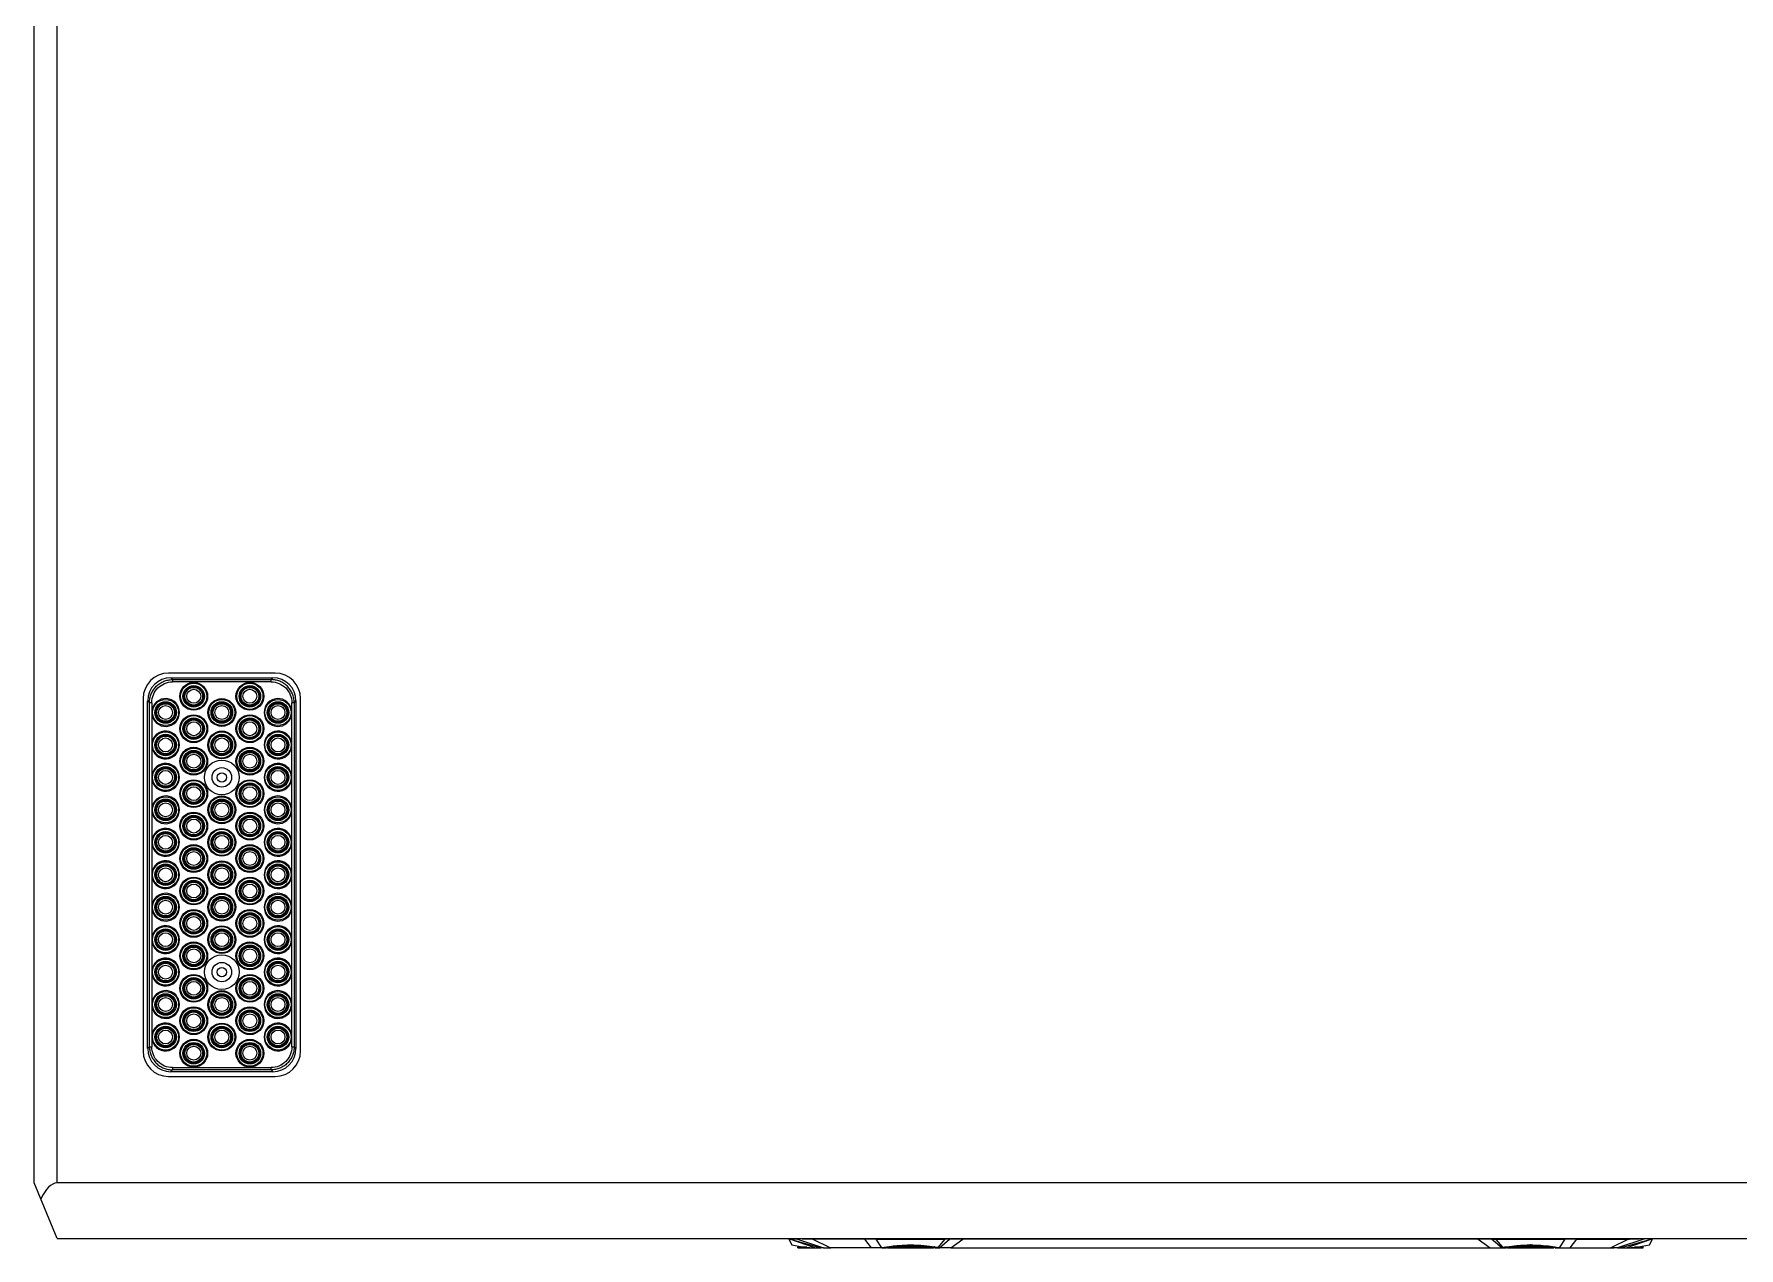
# Model space of a CAD drawing. Header units: millimetres. Extents: x 0 to 4009, y 0 to 2835.
# Drawn here: x 856.4 to 1224.2, y 1841.5 to 2103.3 of the extents above; entities that cross this region are included whole.
import ezdxf

# ---------------------------------------------------------------- set-up
doc = ezdxf.new("R2010")
doc.units = ezdxf.units.MM
doc.layers.get('0').update_dxf_attribs({"lineweight": 13})

msp = doc.modelspace()

# ---------------------------------------------------------------- linework, layer by layer
for p, q in [((856.36, 1855.49), (856.36, 2624.49)), ((861.36, 1855.49), (861.36, 2624.49)), ((908.36, 1965.49), (885.36, 1965.49)), ((886.24, 1964.09), (885.84, 1964.49)), ((885.84, 1964.49), (907.88, 1964.49)), ((907.88, 1964.49), (907.48, 1964.09)), ((886.24, 1964.09), (907.48, 1964.09)), ((886.24, 1964.09), (886.24, 1963.6)), ((907.48, 1963.6), (886.24, 1963.6)), ((907.48, 1963.6), (907.48, 1964.09)), ((879.86, 1959.99), (879.86, 1883.99)), ((880.86, 1959.51), (881.26, 1959.11)), ((880.86, 1884.47), (880.86, 1959.51)), ((881.75, 1959.11), (881.26, 1959.11)), ((881.26, 1884.87), (881.26, 1959.11)), ((881.75, 1959.11), (881.75, 1957.34)), ((912.46, 1959.11), (911.96, 1959.11)), ((911.96, 1957.34), (911.96, 1959.11)), ((912.46, 1959.11), (912.86, 1959.51)), ((912.46, 1959.11), (912.46, 1884.87)), ((912.86, 1959.51), (912.86, 1884.47)), ((913.86, 1883.99), (913.86, 1959.99)), ((881.75, 1956.65), (881.75, 1950.34)), ((911.96, 1950.34), (911.96, 1956.65)), ((881.75, 1949.65), (881.75, 1943.34)), ((911.96, 1943.34), (911.96, 1949.65)), ((881.75, 1942.65), (881.75, 1936.34)), ((911.96, 1936.34), (911.96, 1942.65)), ((881.75, 1935.65), (881.75, 1929.34)), ((911.96, 1929.34), (911.96, 1935.65)), ((881.75, 1928.65), (881.75, 1922.34)), ((911.96, 1922.34), (911.96, 1928.65)), ((881.75, 1921.65), (881.75, 1915.34)), ((911.96, 1915.34), (911.96, 1921.65)), ((881.75, 1914.65), (881.75, 1908.34)), ((911.96, 1908.34), (911.96, 1914.65)), ((881.75, 1907.65), (881.75, 1901.34)), ((911.96, 1901.34), (911.96, 1907.65)), ((881.75, 1900.65), (881.75, 1894.34)), ((911.96, 1894.34), (911.96, 1900.65)), ((881.75, 1893.65), (881.75, 1887.34)), ((911.96, 1887.34), (911.96, 1893.65)), ((881.26, 1884.87), (880.86, 1884.47)), ((881.26, 1884.87), (881.75, 1884.87)), ((881.75, 1886.65), (881.75, 1884.87)), ((911.96, 1884.87), (911.96, 1886.65)), ((911.96, 1884.87), (912.46, 1884.87)), ((912.86, 1884.47), (912.46, 1884.87)), ((885.84, 1879.49), (886.24, 1879.89)), ((886.24, 1880.39), (907.48, 1880.39)), ((886.24, 1880.39), (886.24, 1879.89)), ((907.48, 1879.89), (886.24, 1879.89)), ((907.48, 1879.89), (907.48, 1880.39)), ((907.48, 1879.89), (907.88, 1879.49)), ((885.36, 1878.49), (908.36, 1878.49)), ((907.88, 1879.49), (885.84, 1879.49)), ((861.36, 1843.49), (856.36, 1855.49)), ((1363.36, 1855.49), (861.36, 1855.49)), ((861.36, 1843.49), (1363.36, 1843.49)), ((1019.17, 1843.4), (1019.17, 1843.4)), ((1019.17, 1843.4), (1019.82, 1842.13)), ((1019.36, 1843.36), (1019.44, 1843.38)), ((1019.44, 1843.38), (1019.46, 1843.39)), ((1024.82, 1841.52), (1019.44, 1843.38)), ((1019.46, 1843.39), (1026.13, 1841.49)), ((1019.46, 1843.39), (1019.46, 1843.39)), ((1020.84, 1843.41), (1026.71, 1841.49)), ((1024.32, 1843.39), (1024.11, 1843.39)), ((1035.52, 1843.4), (1024.32, 1843.39)), ((1028.12, 1841.49), (1024.32, 1843.39)), ((1035.52, 1843.4), (1036.95, 1841.5)), ((1039.26, 1841.52), (1038.02, 1843.38)), ((1051.41, 1841.56), (1052.97, 1843.37)), ((1051.7, 1841.51), (1053.9, 1843.38)), ((1053.9, 1843.38), (1052.97, 1843.37)), ((1054.18, 1841.49), (1056.75, 1843.39)), ((1167.96, 1843.39), (1056.75, 1843.39)), ((1167.96, 1843.39), (1170.54, 1841.49)), ((1173.02, 1841.51), (1170.82, 1843.38)), ((1170.82, 1843.38), (1171.75, 1843.37)), ((1173.31, 1841.56), (1171.75, 1843.37)), ((1185.46, 1841.52), (1186.7, 1843.38)), ((1187.77, 1841.5), (1189.2, 1843.4)), ((1189.2, 1843.4), (1200.4, 1843.39)), ((1200.4, 1843.39), (1196.59, 1841.49)), ((1203.88, 1843.41), (1198, 1841.49)), ((1198.59, 1841.49), (1205.26, 1843.39)), ((1199.9, 1841.52), (1205.28, 1843.38)), ((1204.9, 1842.13), (1205.55, 1843.4)), ((1205.26, 1843.39), (1205.25, 1843.39)), ((1205.26, 1843.39), (1205.28, 1843.38)), ((1205.55, 1843.4), (1205.55, 1843.4)), ((1021.36, 1841.85), (1021.15, 1841.64)), ((1023.06, 1841.64), (1021.15, 1841.64)), ((1021.15, 1841.49), (1021.15, 1841.64)), ((1021.15, 1841.49), (1024.82, 1841.49)), ((1026.71, 1841.49), (1026.13, 1841.49)), ((1027.5, 1841.49), (1028.25, 1841.49)), ((1028.32, 1841.49), (1028.12, 1841.49)), ((1037.48, 1841.49), (1036.95, 1841.49)), ((1039.26, 1841.49), (1040.15, 1841.49)), ((1040.15, 1841.49), (1040.44, 1841.54)), ((1040.33, 1841.52), (1040.48, 1841.54)), ((1040.44, 1841.54), (1040.46, 1841.54)), ((1040.48, 1841.49), (1040.48, 1841.55)), ((1040.48, 1841.49), (1050.41, 1841.49)), ((1049.75, 1841.64), (1041.15, 1841.64)), ((1045.4, 1842.13), (1045.45, 1842.13)), ((1050.41, 1841.49), (1050.41, 1841.55)), ((1050.44, 1841.54), (1050.46, 1841.54)), ((1050.75, 1841.49), (1050.57, 1841.52)), ((1050.75, 1841.49), (1051.7, 1841.49)), ((1054.18, 1841.49), (1053.46, 1841.49)), ((1054.18, 1841.49), (1170.54, 1841.49)), ((1170.54, 1841.49), (1171.26, 1841.49)), ((1173.02, 1841.49), (1173.97, 1841.49)), ((1174.15, 1841.52), (1173.97, 1841.49)), ((1174.28, 1841.54), (1174.26, 1841.54)), ((1174.3, 1841.49), (1174.3, 1841.55)), ((1174.3, 1841.49), (1184.23, 1841.49)), ((1183.57, 1841.64), (1174.97, 1841.64)), ((1184.23, 1841.49), (1184.23, 1841.55)), ((1184.38, 1841.52), (1184.24, 1841.54)), ((1184.28, 1841.54), (1184.26, 1841.54)), ((1184.57, 1841.49), (1184.28, 1841.54)), ((1184.57, 1841.49), (1185.46, 1841.49)), ((1187.24, 1841.49), (1187.77, 1841.49)), ((1196.4, 1841.49), (1196.59, 1841.49)), ((1196.59, 1841.49), (1197.22, 1841.49)), ((1197.22, 1841.49), (1196.59, 1841.49)), ((1198, 1841.49), (1197.22, 1841.49)), ((1198, 1841.49), (1198.58, 1841.49)), ((1198.58, 1841.49), (1198.59, 1841.49)), ((1199.74, 1841.49), (1203.56, 1841.49)), ((1203.56, 1841.64), (1201.66, 1841.64)), ((1203.35, 1841.85), (1203.56, 1841.64)), ((1203.56, 1841.49), (1203.56, 1841.64))]:
    msp.add_line(p, q)
for centre, radius in [((890.8, 1960.49), 3), ((890.8, 1960.49), 2.82), ((890.8, 1960.49), 2.32), ((890.8, 1960.49), 2.1), ((890.8, 1960.49), 1.9), ((890.8, 1960.49), 1.5), ((902.92, 1960.49), 3), ((902.92, 1960.49), 2.82), ((902.92, 1960.49), 2.32), ((902.92, 1960.49), 2.1), ((902.92, 1960.49), 1.9), ((902.92, 1960.49), 1.5), ((884.73, 1956.99), 2.82), ((884.73, 1956.99), 2.32), ((884.73, 1956.99), 2.1), ((884.73, 1956.99), 1.9), ((884.73, 1956.99), 1.5), ((896.86, 1956.99), 3), ((896.86, 1956.99), 2.82), ((896.86, 1956.99), 2.32), ((896.86, 1956.99), 2.1), ((896.86, 1956.99), 1.9), ((896.86, 1956.99), 1.5), ((908.98, 1956.99), 2.82), ((908.98, 1956.99), 2.32), ((908.98, 1956.99), 2.1), ((908.98, 1956.99), 1.9), ((908.98, 1956.99), 1.5), ((890.8, 1953.49), 3), ((890.8, 1953.49), 2.82), ((890.8, 1953.49), 2.32), ((890.8, 1953.49), 2.1), ((890.8, 1953.49), 1.9), ((890.8, 1953.49), 1.5), ((902.92, 1953.49), 3), ((902.92, 1953.49), 2.82), ((902.92, 1953.49), 2.32), ((902.92, 1953.49), 2.1), ((902.92, 1953.49), 1.9), ((902.92, 1953.49), 1.5), ((884.73, 1949.99), 2.82), ((884.73, 1949.99), 2.32), ((884.73, 1949.99), 2.1), ((884.73, 1949.99), 1.9), ((884.73, 1949.99), 1.5), ((896.86, 1949.99), 3), ((896.86, 1949.99), 2.82), ((896.86, 1949.99), 2.32), ((896.86, 1949.99), 2.1), ((896.86, 1949.99), 1.9), ((896.86, 1949.99), 1.5), ((908.98, 1949.99), 2.82), ((908.98, 1949.99), 2.32), ((908.98, 1949.99), 2.1), ((908.98, 1949.99), 1.9), ((908.98, 1949.99), 1.5), ((890.8, 1946.49), 3), ((890.8, 1946.49), 2.82), ((890.8, 1946.49), 2.32), ((890.8, 1946.49), 2.1), ((890.8, 1946.49), 1.9), ((890.8, 1946.49), 1.5), ((896.86, 1942.99), 3.75), ((902.92, 1946.49), 3), ((902.92, 1946.49), 2.82), ((902.92, 1946.49), 2.32), ((902.92, 1946.49), 2.1), ((902.92, 1946.49), 1.9), ((902.92, 1946.49), 1.5), ((884.73, 1942.99), 2.82), ((884.73, 1942.99), 2.32), ((884.73, 1942.99), 2.1), ((884.73, 1942.99), 1.9), ((884.73, 1942.99), 1.5), ((890.8, 1939.49), 3), ((890.8, 1939.49), 2.82), ((896.86, 1942.99), 2.1), ((896.86, 1942.99), 1), ((902.92, 1939.49), 3), ((902.92, 1939.49), 2.82), ((908.98, 1942.99), 2.82), ((908.98, 1942.99), 2.32), ((908.98, 1942.99), 2.1), ((908.98, 1942.99), 1.9), ((908.98, 1942.99), 1.5), ((884.73, 1935.99), 2.82), ((890.8, 1939.49), 2.32), ((890.8, 1939.49), 2.1), ((890.8, 1939.49), 1.9), ((890.8, 1939.49), 1.5), ((896.86, 1935.99), 3), ((896.86, 1935.99), 2.82), ((902.92, 1939.49), 2.32), ((902.92, 1939.49), 2.1), ((902.92, 1939.49), 1.9), ((902.92, 1939.49), 1.5), ((908.98, 1935.99), 2.82), ((884.73, 1935.99), 2.32), ((884.73, 1935.99), 2.1), ((884.73, 1935.99), 1.9), ((884.73, 1935.99), 1.5), ((890.8, 1932.49), 3), ((890.8, 1932.49), 2.82), ((896.86, 1935.99), 2.32), ((896.86, 1935.99), 2.1), ((896.86, 1935.99), 1.9), ((896.86, 1935.99), 1.5), ((902.92, 1932.49), 3), ((902.92, 1932.49), 2.82), ((908.98, 1935.99), 2.32), ((908.98, 1935.99), 2.1), ((908.98, 1935.99), 1.9), ((908.98, 1935.99), 1.5), ((884.73, 1928.99), 2.82), ((884.73, 1928.99), 2.32), ((890.8, 1932.49), 2.32), ((890.8, 1932.49), 2.1), ((890.8, 1932.49), 1.9), ((890.8, 1932.49), 1.5), ((896.86, 1928.99), 3), ((896.86, 1928.99), 2.82), ((896.86, 1928.99), 2.32), ((902.92, 1932.49), 2.32), ((902.92, 1932.49), 2.1), ((902.92, 1932.49), 1.9), ((902.92, 1932.49), 1.5), ((908.98, 1928.99), 2.82), ((908.98, 1928.99), 2.32), ((884.73, 1928.99), 2.1), ((884.73, 1928.99), 1.9), ((884.73, 1928.99), 1.5), ((890.8, 1925.49), 3), ((890.8, 1925.49), 2.82), ((890.8, 1925.49), 2.32), ((890.8, 1925.49), 2.1), ((896.86, 1928.99), 2.1), ((896.86, 1928.99), 1.9), ((896.86, 1928.99), 1.5), ((902.92, 1925.49), 3), ((902.92, 1925.49), 2.82), ((902.92, 1925.49), 2.32), ((902.92, 1925.49), 2.1), ((908.98, 1928.99), 2.1), ((908.98, 1928.99), 1.9), ((908.98, 1928.99), 1.5), ((884.73, 1921.99), 2.82), ((884.73, 1921.99), 2.32), ((884.73, 1921.99), 2.1), ((884.73, 1921.99), 1.9), ((890.8, 1925.49), 1.9), ((890.8, 1925.49), 1.5), ((896.86, 1921.99), 3), ((896.86, 1921.99), 2.82), ((896.86, 1921.99), 2.32), ((896.86, 1921.99), 2.1), ((896.86, 1921.99), 1.9), ((902.92, 1925.49), 1.9), ((902.92, 1925.49), 1.5), ((908.98, 1921.99), 2.82), ((908.98, 1921.99), 2.32), ((908.98, 1921.99), 2.1), ((908.98, 1921.99), 1.9), ((884.73, 1921.99), 1.5), ((890.8, 1918.49), 3), ((890.8, 1918.49), 2.82), ((890.8, 1918.49), 2.32), ((890.8, 1918.49), 2.1), ((890.8, 1918.49), 1.9), ((896.86, 1921.99), 1.5), ((902.92, 1918.49), 3), ((902.92, 1918.49), 2.82), ((902.92, 1918.49), 2.32), ((902.92, 1918.49), 2.1), ((902.92, 1918.49), 1.9), ((908.98, 1921.99), 1.5), ((884.73, 1914.99), 2.82), ((884.73, 1914.99), 2.32), ((884.73, 1914.99), 2.1), ((884.73, 1914.99), 1.9), ((884.73, 1914.99), 1.5), ((890.8, 1918.49), 1.5), ((896.86, 1914.99), 3), ((896.86, 1914.99), 2.82), ((896.86, 1914.99), 2.32), ((896.86, 1914.99), 2.1), ((896.86, 1914.99), 1.9), ((896.86, 1914.99), 1.5), ((902.92, 1918.49), 1.5), ((908.98, 1914.99), 2.82), ((908.98, 1914.99), 2.32), ((908.98, 1914.99), 2.1), ((908.98, 1914.99), 1.9), ((908.98, 1914.99), 1.5), ((890.8, 1911.49), 3), ((890.8, 1911.49), 2.82), ((890.8, 1911.49), 2.32), ((890.8, 1911.49), 2.1), ((890.8, 1911.49), 1.9), ((890.8, 1911.49), 1.5), ((902.92, 1911.49), 3), ((902.92, 1911.49), 2.82), ((902.92, 1911.49), 2.32), ((902.92, 1911.49), 2.1), ((902.92, 1911.49), 1.9), ((902.92, 1911.49), 1.5), ((884.73, 1907.99), 2.82), ((884.73, 1907.99), 2.32), ((884.73, 1907.99), 2.1), ((884.73, 1907.99), 1.9), ((884.73, 1907.99), 1.5), ((896.86, 1907.99), 3), ((896.86, 1907.99), 2.82), ((896.86, 1907.99), 2.32), ((896.86, 1907.99), 2.1), ((896.86, 1907.99), 1.9), ((896.86, 1907.99), 1.5), ((908.98, 1907.99), 2.82), ((908.98, 1907.99), 2.32), ((908.98, 1907.99), 2.1), ((908.98, 1907.99), 1.9), ((908.98, 1907.99), 1.5), ((890.8, 1904.49), 3), ((890.8, 1904.49), 2.82), ((890.8, 1904.49), 2.32), ((890.8, 1904.49), 2.1), ((890.8, 1904.49), 1.9), ((890.8, 1904.49), 1.5), ((902.92, 1904.49), 3), ((902.92, 1904.49), 2.82), ((902.92, 1904.49), 2.32), ((902.92, 1904.49), 2.1), ((902.92, 1904.49), 1.9), ((902.92, 1904.49), 1.5), ((884.73, 1900.99), 2.82), ((884.73, 1900.99), 2.32), ((884.73, 1900.99), 2.1), ((884.73, 1900.99), 1.9), ((884.73, 1900.99), 1.5), ((896.86, 1900.99), 3.75), ((896.86, 1900.99), 2.1), ((896.86, 1900.99), 1), ((908.98, 1900.99), 2.82), ((908.98, 1900.99), 2.32), ((908.98, 1900.99), 2.1), ((908.98, 1900.99), 1.9), ((908.98, 1900.99), 1.5), ((890.8, 1897.49), 3), ((890.8, 1897.49), 2.82), ((890.8, 1897.49), 2.32), ((890.8, 1897.49), 2.1), ((890.8, 1897.49), 1.9), ((890.8, 1897.49), 1.5), ((902.92, 1897.49), 3), ((902.92, 1897.49), 2.82), ((902.92, 1897.49), 2.32), ((902.92, 1897.49), 2.1), ((902.92, 1897.49), 1.9), ((902.92, 1897.49), 1.5), ((884.73, 1893.99), 2.82), ((884.73, 1893.99), 2.32), ((884.73, 1893.99), 2.1), ((884.73, 1893.99), 1.9), ((884.73, 1893.99), 1.5), ((896.86, 1893.99), 3), ((896.86, 1893.99), 2.82), ((896.86, 1893.99), 2.32), ((896.86, 1893.99), 2.1), ((896.86, 1893.99), 1.9), ((896.86, 1893.99), 1.5), ((908.98, 1893.99), 2.82), ((908.98, 1893.99), 2.32), ((908.98, 1893.99), 2.1), ((908.98, 1893.99), 1.9), ((908.98, 1893.99), 1.5), ((890.8, 1890.49), 3), ((890.8, 1890.49), 2.82), ((890.8, 1890.49), 2.32), ((890.8, 1890.49), 2.1), ((890.8, 1890.49), 1.9), ((890.8, 1890.49), 1.5), ((902.92, 1890.49), 3), ((902.92, 1890.49), 2.82), ((902.92, 1890.49), 2.32), ((902.92, 1890.49), 2.1), ((902.92, 1890.49), 1.9), ((902.92, 1890.49), 1.5), ((884.73, 1886.99), 2.82), ((884.73, 1886.99), 2.32), ((884.73, 1886.99), 2.1), ((884.73, 1886.99), 1.9), ((884.73, 1886.99), 1.5), ((896.86, 1886.99), 3), ((896.86, 1886.99), 2.82), ((896.86, 1886.99), 2.32), ((896.86, 1886.99), 2.1), ((896.86, 1886.99), 1.9), ((896.86, 1886.99), 1.5), ((908.98, 1886.99), 2.82), ((908.98, 1886.99), 2.32), ((908.98, 1886.99), 2.1), ((908.98, 1886.99), 1.9), ((908.98, 1886.99), 1.5), ((890.8, 1883.49), 3), ((890.8, 1883.49), 2.82), ((890.8, 1883.49), 2.32), ((890.8, 1883.49), 2.1), ((890.8, 1883.49), 1.9), ((890.8, 1883.49), 1.5), ((902.92, 1883.49), 3), ((902.92, 1883.49), 2.82), ((902.92, 1883.49), 2.32), ((902.92, 1883.49), 2.1), ((902.92, 1883.49), 1.9), ((902.92, 1883.49), 1.5)]:
    msp.add_circle(centre, radius)
for centre, radius, start, end in [((885.36, 1959.99), 5.5, 90, 180), ((908.36, 1959.99), 5.5, 0, 90), ((884.74, 1956.99), 3, 173.3858, 186.6142), ((884.73, 1956.99), 3, 186.6138, 173.3862), ((908.98, 1956.99), 3, 6.6138, 353.3862), ((908.98, 1956.99), 3, 353.3858, 6.6142), ((884.74, 1949.99), 3, 173.3858, 186.6142), ((884.73, 1949.99), 3, 186.6138, 173.3862), ((908.98, 1949.99), 3, 6.6138, 353.3862), ((908.98, 1949.99), 3, 353.3858, 6.6142), ((884.73, 1942.99), 3, 186.6138, 173.3862), ((908.98, 1942.99), 3, 6.6138, 353.3862), ((884.74, 1942.99), 3, 173.3858, 186.6142), ((908.98, 1942.99), 3, 353.3858, 6.6142), ((884.73, 1935.99), 3, 186.6138, 173.3862), ((908.98, 1935.99), 3, 6.6138, 353.3862), ((884.74, 1935.99), 3, 173.3858, 186.6142), ((908.98, 1935.99), 3, 353.3858, 6.6142), ((884.73, 1928.99), 3, 186.6138, 173.3862), ((908.98, 1928.99), 3, 6.6138, 353.3862), ((884.74, 1928.99), 3, 173.3858, 186.6142), ((908.98, 1928.99), 3, 353.3858, 6.6142), ((884.73, 1921.99), 3, 186.6138, 173.3862), ((908.98, 1921.99), 3, 6.6138, 353.3862), ((884.74, 1921.99), 3, 173.3855, 179.9938), ((884.74, 1921.99), 3, 180.0062, 186.6145), ((908.98, 1921.99), 3, 0.0062, 6.6145), ((908.98, 1921.99), 3, 353.3855, 359.9938), ((884.73, 1914.99), 3, 186.6138, 173.3862), ((908.98, 1914.99), 3, 6.6138, 353.3862), ((884.74, 1914.99), 3, 173.3858, 186.6142), ((908.98, 1914.99), 3, 353.3858, 6.6142), ((884.73, 1907.99), 3, 186.6138, 173.3862), ((908.98, 1907.99), 3, 6.6138, 353.3862), ((884.74, 1907.99), 3, 173.3858, 186.6142), ((908.98, 1907.99), 3, 353.3858, 6.6142), ((884.73, 1900.99), 3, 186.6138, 173.3862), ((908.98, 1900.99), 3, 6.6138, 353.3862), ((884.74, 1900.99), 3, 173.3858, 186.6142), ((908.98, 1900.99), 3, 353.3858, 6.6142), ((884.73, 1893.99), 3, 186.6138, 173.3862), ((908.98, 1893.99), 3, 6.6138, 353.3862), ((884.74, 1893.99), 3, 173.3858, 186.6142), ((908.98, 1893.99), 3, 353.3858, 6.6142), ((884.74, 1886.99), 3, 173.3858, 186.6142), ((884.73, 1886.99), 3, 186.6138, 173.3862), ((908.98, 1886.99), 3, 6.6138, 353.3862), ((908.98, 1886.99), 3, 353.3858, 6.6142), ((885.36, 1883.99), 5.5, 180, 270), ((908.36, 1883.99), 5.5, 270, 0), ((1020.72, 1398.86), 444.55, 89.5628, 89.9843), ((1035.53, 1606.37), 237.02, 89.3966, 90.001), ((1056.4, 1574.44), 268.96, 89.9249, 90.5332), ((1168.32, 1574.48), 268.91, 89.4667, 90.0752), ((1189.19, 1606.37), 237.02, 89.999, 90.6034), ((1200.41, 1868.44), 25.05, 269.9657, 270.4438), ((1204.05, 1384.76), 458.65, 90.0222, 90.4307), ((1026.12, 1873.12), 31.63, 258.5097, 270.0205), ((1027.02, 2087.66), 246.18, 269.9279, 270.1104), ((1027.21, 1987.06), 145.57, 270.1132, 270.3601), ((1044.86, 1806.31), 35.67, 80.7923, 80.9778), ((1043.81, 1800.32), 41.94, 80.405, 80.5958), ((1043.88, 1800.69), 41.55, 79.5603, 80.4051), ((1180.89, 1800.42), 41.83, 99.5978, 100.4369), ((1180.9, 1800.37), 41.88, 99.4022, 99.595), ((1179.63, 1807.68), 34.28, 99.0133, 99.1981), ((1179.26, 1811.64), 30.48, 89.8367, 89.9892), ((1198.6, 1873.12), 31.63, 269.9791, 281.4904)]:
    msp.add_arc(centre, radius, start, end)
for centre, major_axis, ratio, start_param, end_param in [((885.88, 1959.47), (-3.56, 3.56), 0.992433, -0.7816, 0.7816), ((907.84, 1959.47), (-3.56, -3.56), 0.992433, 2.359993, 3.923193), ((885.88, 1884.51), (3.56, 3.56), 0.992433, 2.359993, 3.923193), ((907.84, 1884.51), (3.56, -3.56), 0.992433, -0.7816, 0.7816), ((861.36, 1843.49), (0, 12), 0.416667, 0, 0.785398)]:
    msp.add_ellipse(centre, major_axis=major_axis, ratio=ratio, start_param=start_param, end_param=end_param)
for points, knots in [([(881.26, 1959.11), (881.26, 1959.44), (881.32, 1960.09), (881.61, 1961.03), (882.07, 1961.9), (882.69, 1962.66), (883.45, 1963.28), (884.32, 1963.75), (885.26, 1964.03), (885.91, 1964.09), (886.24, 1964.09)], [0, 0, 0, 0, 0.124998, 0.249998, 0.374998, 0.5, 0.625001, 0.750002, 0.875002, 1, 1, 1, 1]), ([(881.75, 1959.11), (881.75, 1959.7), (881.99, 1960.88), (882.98, 1962.37), (884.47, 1963.36), (885.65, 1963.6), (886.24, 1963.6)], [0, 0, 0, 0, 0.250021, 0.499979, 0.749947, 1, 1, 1, 1]), ([(912.46, 1959.11), (912.46, 1959.44), (912.4, 1960.09), (912.11, 1961.03), (911.65, 1961.9), (911.03, 1962.66), (910.27, 1963.28), (909.4, 1963.75), (908.46, 1964.03), (907.81, 1964.09), (907.48, 1964.09)], [0, 0, 0, 0, 0.124999, 0.249999, 0.374999, 0.5, 0.625001, 0.750001, 0.875001, 1, 1, 1, 1]), ([(907.48, 1963.6), (908.06, 1963.6), (909.24, 1963.36), (910.74, 1962.37), (911.73, 1960.88), (911.96, 1959.7), (911.96, 1959.11)], [0, 0, 0, 0, 0.250053, 0.500021, 0.749979, 1, 1, 1, 1]), ([(881.26, 1884.87), (881.26, 1884.54), (881.32, 1883.89), (881.61, 1882.95), (882.07, 1882.08), (882.69, 1881.32), (883.45, 1880.7), (884.32, 1880.24), (885.26, 1879.95), (885.91, 1879.89), (886.24, 1879.89)], [0, 0, 0, 0, 0.124999, 0.249999, 0.374999, 0.5, 0.625001, 0.750001, 0.875001, 1, 1, 1, 1]), ([(886.24, 1880.39), (885.65, 1880.39), (884.47, 1880.62), (882.98, 1881.62), (881.99, 1883.11), (881.75, 1884.29), (881.75, 1884.87)], [0, 0, 0, 0, 0.250053, 0.500021, 0.749979, 1, 1, 1, 1]), ([(911.96, 1884.87), (911.96, 1884.29), (911.73, 1883.11), (910.74, 1881.62), (909.24, 1880.62), (908.06, 1880.39), (907.48, 1880.39)], [0, 0, 0, 0, 0.250021, 0.499979, 0.749947, 1, 1, 1, 1]), ([(912.46, 1884.87), (912.46, 1884.54), (912.4, 1883.89), (912.11, 1882.95), (911.65, 1882.08), (911.03, 1881.32), (910.27, 1880.7), (909.4, 1880.24), (908.46, 1879.95), (907.81, 1879.89), (907.48, 1879.89)], [0, 0, 0, 0, 0.124998, 0.249998, 0.374998, 0.5, 0.625001, 0.750002, 0.875002, 1, 1, 1, 1]), ([(1019.17, 1843.4), (1019.17, 1843.4), (1019.18, 1843.39), (1019.19, 1843.38), (1019.21, 1843.37), (1019.23, 1843.36), (1019.24, 1843.36)], [0, 0, 0, 0, 0.069725, 0.283149, 0.603192, 1, 1, 1, 1]), ([(1019.24, 1843.36), (1019.25, 1843.36), (1019.29, 1843.35), (1019.33, 1843.35), (1019.36, 1843.36)], [0, 0, 0, 0, 0.265054, 1, 1, 1, 1]), ([(1019.46, 1843.39), (1019.47, 1843.4), (1019.48, 1843.4), (1019.5, 1843.4), (1019.53, 1843.4), (1019.59, 1843.4), (1019.69, 1843.4), (1019.85, 1843.4), (1020.04, 1843.41), (1020.28, 1843.41), (1020.55, 1843.41), (1020.74, 1843.41), (1020.84, 1843.41)], [0, 0, 0, 0, 0.006434, 0.020721, 0.042839, 0.072729, 0.155552, 0.268633, 0.411215, 0.581777, 0.778609, 1, 1, 1, 1]), ([(1038.02, 1843.38), (1038.64, 1843.37), (1039.89, 1843.36), (1041.75, 1843.35), (1043.62, 1843.37), (1045.5, 1843.41), (1047.37, 1843.38), (1049.24, 1843.34), (1051.11, 1843.35), (1052.35, 1843.37), (1052.97, 1843.37)], [0, 0, 0, 0, 0.124788, 0.24954, 0.374555, 0.499933, 0.625316, 0.750423, 0.875216, 1, 1, 1, 1]), ([(1171.75, 1843.37), (1172.37, 1843.37), (1173.61, 1843.35), (1175.48, 1843.34), (1177.35, 1843.38), (1179.22, 1843.41), (1181.09, 1843.37), (1182.96, 1843.35), (1184.83, 1843.36), (1186.07, 1843.37), (1186.7, 1843.38)], [0, 0, 0, 0, 0.124784, 0.249577, 0.374684, 0.500067, 0.625445, 0.75046, 0.875212, 1, 1, 1, 1]), ([(1205.28, 1843.38), (1205.31, 1843.37), (1205.37, 1843.35), (1205.44, 1843.35), (1205.48, 1843.36)], [0, 0, 0, 0, 0.410183, 1, 1, 1, 1]), ([(1205.48, 1843.36), (1205.49, 1843.36), (1205.51, 1843.37), (1205.53, 1843.38), (1205.54, 1843.39), (1205.55, 1843.4), (1205.55, 1843.4)], [0, 0, 0, 0, 0.396808, 0.71685, 0.930274, 1, 1, 1, 1]), ([(1036.95, 1841.5), (1036.23, 1841.5), (1034.79, 1841.49), (1031.92, 1841.49), (1029.76, 1841.49), (1028.32, 1841.49)], [0, 0, 0, 0, 0.25, 0.500001, 1, 1, 1, 1]), ([(1039.26, 1841.52), (1039.17, 1841.51), (1038.94, 1841.5), (1038.54, 1841.49), (1038.03, 1841.49), (1037.67, 1841.49), (1037.48, 1841.49)], [0, 0, 0, 0, 0.149689, 0.382657, 0.676972, 1, 1, 1, 1]), ([(1039.26, 1841.52), (1039.37, 1841.53), (1039.65, 1841.59), (1039.93, 1841.64), (1040.08, 1841.67)], [0, 0, 0, 0, 0.425101, 1, 1, 1, 1]), ([(1040.08, 1841.67), (1040.42, 1841.72), (1041.06, 1841.82), (1042.06, 1841.95), (1043.5, 1842.08), (1044.63, 1842.12), (1045.4, 1842.13)], [0, 0, 0, 0, 0.190409, 0.365858, 0.563832, 1, 1, 1, 1]), ([(1040.46, 1841.54), (1040.72, 1841.58), (1042.37, 1841.82), (1044.04, 1841.94), (1045.45, 1841.94)], [0, 0, 0, 0, 0.15599, 1, 1, 1, 1]), ([(1045.45, 1842.13), (1046.44, 1842.13), (1048.19, 1842.04), (1049.92, 1841.81), (1050.67, 1841.69)], [0, 0, 0, 0, 0.565302, 1, 1, 1, 1]), ([(1045.45, 1841.94), (1045.98, 1841.94), (1047.65, 1841.9), (1049.32, 1841.72), (1050.44, 1841.54)], [0, 0, 0, 0, 0.320023, 1, 1, 1, 1]), ([(1051.41, 1841.56), (1051.45, 1841.55), (1051.55, 1841.53), (1051.64, 1841.52), (1051.7, 1841.51)], [0, 0, 0, 0, 0.460689, 1, 1, 1, 1]), ([(1053.46, 1841.49), (1053.11, 1841.49), (1052.63, 1841.49), (1052.04, 1841.5), (1051.8, 1841.5), (1051.7, 1841.51)], [0, 0, 0, 0, 0.59171, 0.828257, 1, 1, 1, 1]), ([(1171.26, 1841.49), (1171.61, 1841.49), (1172.09, 1841.49), (1172.68, 1841.5), (1172.92, 1841.5), (1173.02, 1841.51)], [0, 0, 0, 0, 0.591711, 0.828257, 1, 1, 1, 1]), ([(1173.02, 1841.51), (1173.07, 1841.52), (1173.17, 1841.53), (1173.27, 1841.55), (1173.31, 1841.56)], [0, 0, 0, 0, 0.539309, 1, 1, 1, 1]), ([(1174.05, 1841.69), (1174.8, 1841.81), (1176.53, 1842.04), (1178.28, 1842.13), (1179.26, 1842.13)], [0, 0, 0, 0, 0.434755, 1, 1, 1, 1]), ([(1179.27, 1841.94), (1178.73, 1841.94), (1177.07, 1841.9), (1175.4, 1841.72), (1174.28, 1841.54)], [0, 0, 0, 0, 0.319974, 1, 1, 1, 1]), ([(1184.26, 1841.54), (1184, 1841.58), (1182.35, 1841.82), (1180.68, 1841.94), (1179.27, 1841.94)], [0, 0, 0, 0, 0.156089, 1, 1, 1, 1]), ([(1179.35, 1842.13), (1179.87, 1842.12), (1181.1, 1842.09), (1182.62, 1841.96), (1183.86, 1841.79), (1184.39, 1841.71), (1184.63, 1841.67)], [0, 0, 0, 0, 0.294922, 0.695335, 0.862453, 1, 1, 1, 1]), ([(1184.63, 1841.67), (1184.79, 1841.64), (1185.07, 1841.59), (1185.34, 1841.53), (1185.46, 1841.52)], [0, 0, 0, 0, 0.575267, 1, 1, 1, 1]), ([(1185.46, 1841.52), (1185.55, 1841.51), (1185.78, 1841.5), (1186.18, 1841.49), (1186.68, 1841.49), (1187.05, 1841.49), (1187.24, 1841.49)], [0, 0, 0, 0, 0.149687, 0.382653, 0.676969, 1, 1, 1, 1]), ([(1187.77, 1841.5), (1189.21, 1841.5), (1192.08, 1841.49), (1194.96, 1841.49), (1196.4, 1841.49)], [0, 0, 0, 0, 0.500004, 1, 1, 1, 1])]:
    msp.add_open_spline(points, degree=3, knots=knots)

doc.saveas('drawing.dxf')
